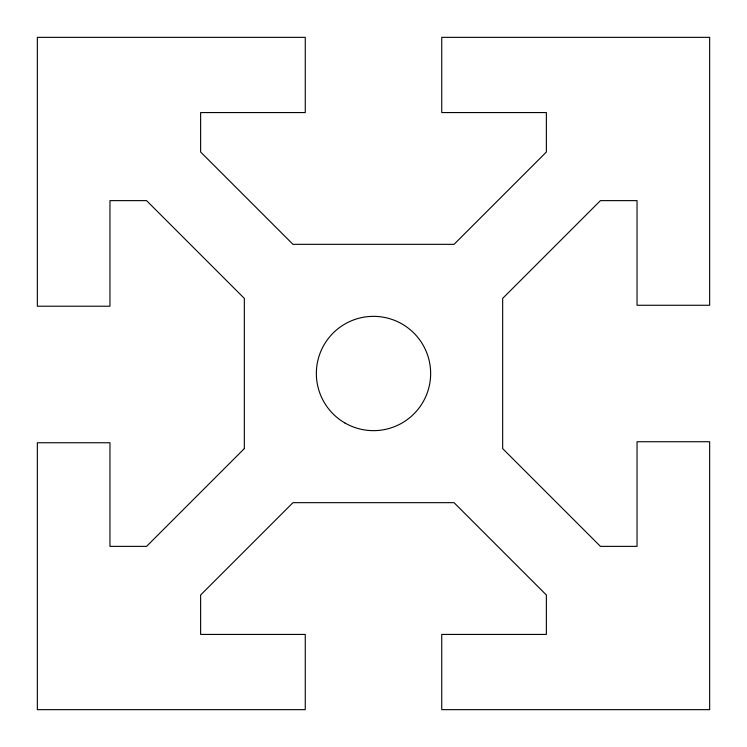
<?xml version="1.0" encoding="UTF-8"?>
<svg xmlns="http://www.w3.org/2000/svg" width="747" height="747" viewBox="0 0 747 747"><rect width="100%" height="100%" fill="white"/><g stroke="black" fill="none" stroke-linecap="round" stroke-linejoin="round"><path stroke-width="1.12" d="M244.334 448.602L146.561 546.374L109.958 546.374L109.958 442.756L37.35 442.756L37.35 709.65L305.262 709.65L305.262 634.427L200.626 634.427L200.626 594.995L292.955 502.666L454.045 502.666L546.374 594.995L546.374 634.427L441.738 634.427L441.738 709.65L709.65 709.65L709.65 441.738L637.042 441.738L637.042 546.374L600.439 546.374L502.666 448.602L502.666 298.398L600.439 200.626L637.042 200.626L637.042 305.262L709.65 305.262L709.65 37.35L441.738 37.35L441.738 112.573L546.374 112.573L546.374 152.005L454.045 244.334L292.955 244.334L200.626 152.005L200.626 112.573L305.262 112.573L305.262 37.35L37.35 37.35L37.35 306.223L109.958 306.223L109.958 200.626L146.561 200.626L244.334 298.398L244.334 448.602M344.927 422.989A57.145 57.145 0 0 0 430.645 373.5A57.145 57.145 0 0 0 344.927 324.011A57.145 57.145 0 0 0 344.927 422.989"/></g></svg>
